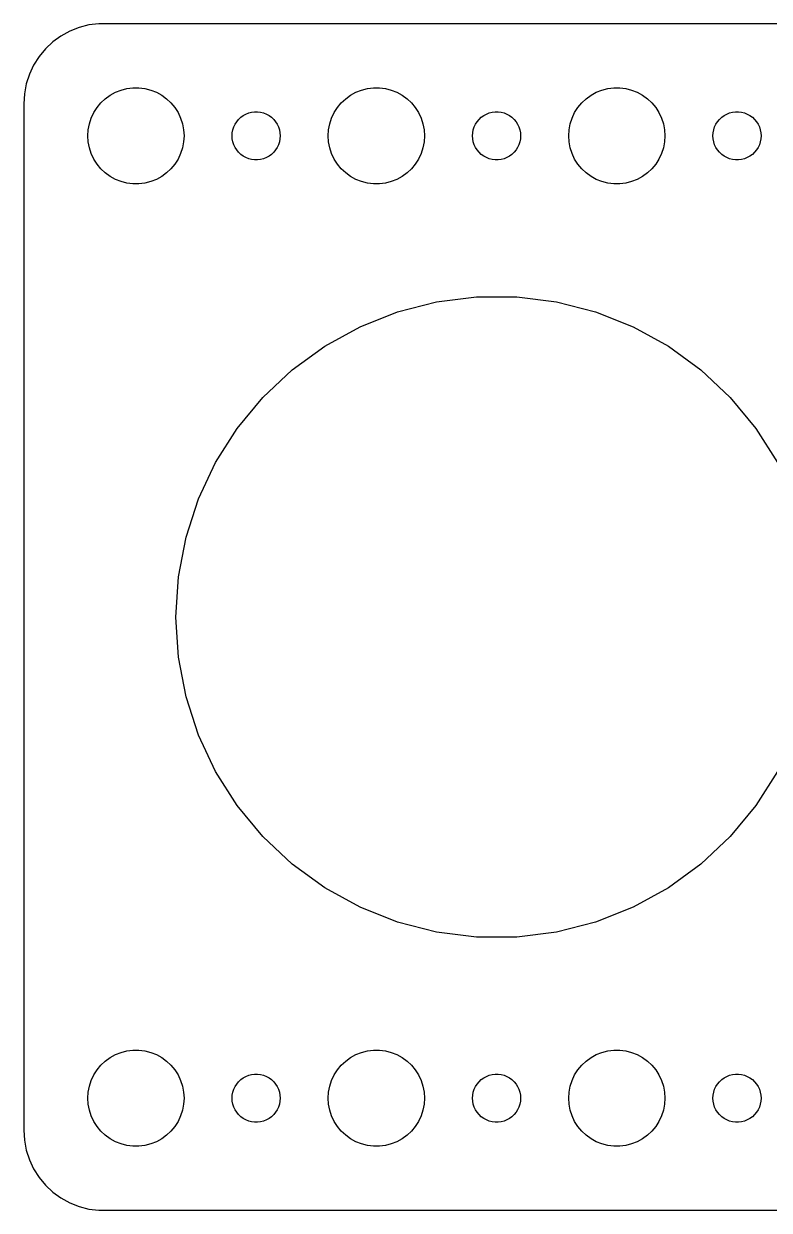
# Model space of a CAD drawing. Header units: metres. Extents: x -97 to 97, y -37 to 37.
# Drawn here: x -97 to -50.5, y -37 to 37 of the extents above; entities that cross this region are included whole.
import ezdxf

# ---------------------------------------------------------------- set-up
doc = ezdxf.new("R2010")
doc.units = ezdxf.units.M

msp = doc.modelspace()

# ---------------------------------------------------------------- linework, layer by layer
for p, q in [((-92.3139, 36.9901), (-92.9369, 36.9114)), ((92.3139, 36.9901), (-92.3139, 36.9901)), ((-94.1289, 36.5241), (-94.6791, 36.2216)), ((-93.5451, 36.7553), (-94.1289, 36.5241)), ((-92.9369, 36.9114), (-93.5451, 36.7553)), ((-95.1871, 35.8526), (-95.6448, 35.4227)), ((-94.6791, 36.2216), (-95.1871, 35.8526)), ((-96.0451, 34.9389), (-96.3815, 34.4088)), ((-95.6448, 35.4227), (-96.0451, 34.9389)), ((-96.3815, 34.4088), (-96.6489, 33.8406)), ((-96.6489, 33.8406), (-96.8429, 33.2434)), ((-96.9606, 32.6267), (-97, 32)), ((-96.8429, 33.2434), (-96.9606, 32.6267)), ((-91.6075, 32.533), (-91.2773, 32.7145)), ((-91.2773, 32.7145), (-90.927, 32.8532)), ((-90.927, 32.8532), (-90.5621, 32.9469)), ((-90.5621, 32.9469), (-90.1884, 32.9941)), ((-90.1884, 32.9941), (-89.8116, 32.9941)), ((-89.8116, 32.9941), (-89.4379, 32.9469)), ((-89.4379, 32.9469), (-89.073, 32.8532)), ((-89.073, 32.8532), (-88.7227, 32.7145)), ((-88.7227, 32.7145), (-88.3925, 32.533)), ((-76.6075, 32.533), (-76.2773, 32.7145)), ((-76.2773, 32.7145), (-75.927, 32.8532)), ((-75.927, 32.8532), (-75.5621, 32.9469)), ((-75.5621, 32.9469), (-75.1884, 32.9941)), ((-75.1884, 32.9941), (-74.8116, 32.9941)), ((-74.8116, 32.9941), (-74.4379, 32.9469)), ((-74.4379, 32.9469), (-74.073, 32.8532)), ((-74.073, 32.8532), (-73.7227, 32.7145)), ((-73.7227, 32.7145), (-73.3925, 32.533)), ((-61.6075, 32.533), (-61.2773, 32.7145)), ((-61.2773, 32.7145), (-60.927, 32.8532)), ((-60.927, 32.8532), (-60.5621, 32.9469)), ((-60.5621, 32.9469), (-60.1884, 32.9941)), ((-60.1884, 32.9941), (-59.8116, 32.9941)), ((-59.8116, 32.9941), (-59.4379, 32.9469)), ((-59.4379, 32.9469), (-59.0729, 32.8532)), ((-59.0729, 32.8532), (-58.7227, 32.7145)), ((-58.7227, 32.7145), (-58.3925, 32.533)), ((-97, 32), (-97, -32)), ((-92.427, 31.7634), (-92.1869, 32.0536)), ((-92.1869, 32.0536), (-91.9123, 32.3115)), ((-91.9123, 32.3115), (-91.6075, 32.533)), ((-88.3925, 32.533), (-88.0877, 32.3115)), ((-88.0877, 32.3115), (-87.8131, 32.0536)), ((-87.8131, 32.0536), (-87.573, 31.7634)), ((-77.427, 31.7634), (-77.1869, 32.0536)), ((-77.1869, 32.0536), (-76.9123, 32.3115)), ((-76.9123, 32.3115), (-76.6075, 32.533)), ((-73.3925, 32.533), (-73.0877, 32.3115)), ((-73.0877, 32.3115), (-72.8131, 32.0536)), ((-72.8131, 32.0536), (-72.573, 31.7634)), ((-62.427, 31.7634), (-62.1869, 32.0536)), ((-62.1869, 32.0536), (-61.9123, 32.3115)), ((-61.9123, 32.3115), (-61.6075, 32.533)), ((-58.3925, 32.533), (-58.0877, 32.3115)), ((-58.0877, 32.3115), (-57.8131, 32.0536)), ((-57.8131, 32.0536), (-57.5729, 31.7634)), ((-92.9057, 30.7461), (-92.7893, 31.1044)), ((-92.7893, 31.1044), (-92.6289, 31.4453)), ((-92.6289, 31.4453), (-92.427, 31.7634)), ((-87.573, 31.7634), (-87.3711, 31.4453)), ((-87.3711, 31.4453), (-87.2107, 31.1044)), ((-87.2107, 31.1044), (-87.0943, 30.7461)), ((-83.5934, 31.0268), (-83.4561, 31.1558)), ((-83.4561, 31.1558), (-83.3037, 31.2665)), ((-83.3037, 31.2665), (-83.1387, 31.3572)), ((-83.1387, 31.3572), (-82.9635, 31.4266)), ((-82.9635, 31.4266), (-82.7811, 31.4734)), ((-82.7811, 31.4734), (-82.5942, 31.497)), ((-82.5942, 31.497), (-82.4058, 31.497)), ((-82.4058, 31.497), (-82.2189, 31.4734)), ((-82.2189, 31.4734), (-82.0365, 31.4266)), ((-82.0365, 31.4266), (-81.8613, 31.3572)), ((-81.8613, 31.3572), (-81.6963, 31.2665)), ((-81.6963, 31.2665), (-81.5439, 31.1558)), ((-81.5439, 31.1558), (-81.4065, 31.0268)), ((-77.9057, 30.7461), (-77.7893, 31.1044)), ((-77.7893, 31.1044), (-77.6289, 31.4453)), ((-77.6289, 31.4453), (-77.427, 31.7634)), ((-72.573, 31.7634), (-72.3711, 31.4453)), ((-72.3711, 31.4453), (-72.2107, 31.1044)), ((-72.2107, 31.1044), (-72.0943, 30.7461)), ((-68.5934, 31.0268), (-68.4561, 31.1558)), ((-68.4561, 31.1558), (-68.3037, 31.2665)), ((-68.3037, 31.2665), (-68.1387, 31.3572)), ((-68.1387, 31.3572), (-67.9635, 31.4266)), ((-67.9635, 31.4266), (-67.7811, 31.4734)), ((-67.7811, 31.4734), (-67.5942, 31.497)), ((-67.5942, 31.497), (-67.4058, 31.497)), ((-67.4058, 31.497), (-67.2189, 31.4734)), ((-67.2189, 31.4734), (-67.0365, 31.4266)), ((-67.0365, 31.4266), (-66.8613, 31.3572)), ((-66.8613, 31.3572), (-66.6963, 31.2665)), ((-66.6963, 31.2665), (-66.5439, 31.1558)), ((-66.5439, 31.1558), (-66.4065, 31.0268)), ((-62.9057, 30.7461), (-62.7893, 31.1044)), ((-62.7893, 31.1044), (-62.6289, 31.4453)), ((-62.6289, 31.4453), (-62.427, 31.7634)), ((-57.5729, 31.7634), (-57.3711, 31.4453)), ((-57.3711, 31.4453), (-57.2107, 31.1044)), ((-57.2107, 31.1044), (-57.0942, 30.7461)), ((-53.5934, 31.0268), (-53.4561, 31.1558)), ((-53.4561, 31.1558), (-53.3037, 31.2665)), ((-53.3037, 31.2665), (-53.1387, 31.3572)), ((-53.1387, 31.3572), (-52.9635, 31.4266)), ((-52.9635, 31.4266), (-52.7811, 31.4734)), ((-52.7811, 31.4734), (-52.5942, 31.497)), ((-52.5942, 31.497), (-52.4058, 31.497)), ((-52.4058, 31.497), (-52.2189, 31.4734)), ((-52.2189, 31.4734), (-52.0365, 31.4266)), ((-52.0365, 31.4266), (-51.8613, 31.3572)), ((-51.8613, 31.3572), (-51.6963, 31.2665)), ((-51.6963, 31.2665), (-51.5439, 31.1558)), ((-51.5439, 31.1558), (-51.4065, 31.0268)), ((-93, 30), (-92.9763, 30.376)), ((-92.9763, 30.376), (-92.9057, 30.7461)), ((-87.0943, 30.7461), (-87.0237, 30.376)), ((-87.0237, 30.376), (-87, 30)), ((-83.9882, 30.188), (-83.9529, 30.373)), ((-83.9529, 30.373), (-83.8947, 30.5522)), ((-83.8947, 30.5522), (-83.8145, 30.7226)), ((-83.8145, 30.7226), (-83.7135, 30.8817)), ((-83.7135, 30.8817), (-83.5934, 31.0268)), ((-81.4065, 31.0268), (-81.2865, 30.8817)), ((-81.2865, 30.8817), (-81.1855, 30.7226)), ((-81.1855, 30.7226), (-81.1053, 30.5522)), ((-81.1053, 30.5522), (-81.0471, 30.373)), ((-81.0471, 30.373), (-81.0118, 30.188)), ((-78, 30), (-77.9763, 30.376)), ((-77.9763, 30.376), (-77.9057, 30.7461)), ((-72.0943, 30.7461), (-72.0237, 30.376)), ((-72.0237, 30.376), (-72, 30)), ((-68.9882, 30.188), (-68.9529, 30.373)), ((-68.9529, 30.373), (-68.8947, 30.5522)), ((-68.8947, 30.5522), (-68.8145, 30.7226)), ((-68.8145, 30.7226), (-68.7135, 30.8817)), ((-68.7135, 30.8817), (-68.5934, 31.0268)), ((-66.4065, 31.0268), (-66.2865, 30.8817)), ((-66.2865, 30.8817), (-66.1855, 30.7226)), ((-66.1855, 30.7226), (-66.1053, 30.5522)), ((-66.1053, 30.5522), (-66.0471, 30.373)), ((-66.0471, 30.373), (-66.0118, 30.188)), ((-63, 30), (-62.9763, 30.376)), ((-62.9763, 30.376), (-62.9057, 30.7461)), ((-57.0942, 30.7461), (-57.0237, 30.376)), ((-57.0237, 30.376), (-57, 30)), ((-53.9882, 30.188), (-53.9529, 30.373)), ((-53.9529, 30.373), (-53.8947, 30.5522)), ((-53.8947, 30.5522), (-53.8145, 30.7226)), ((-53.8145, 30.7226), (-53.7135, 30.8817)), ((-53.7135, 30.8817), (-53.5934, 31.0268)), ((-51.4065, 31.0268), (-51.2865, 30.8817)), ((-51.2865, 30.8817), (-51.1855, 30.7226)), ((-51.1855, 30.7226), (-51.1053, 30.5522)), ((-51.1053, 30.5522), (-51.0471, 30.373)), ((-51.0471, 30.373), (-51.0118, 30.188)), ((-92.9763, 29.624), (-93, 30)), ((-92.9057, 29.2539), (-92.9763, 29.624)), ((-87.0237, 29.624), (-87.0943, 29.2539)), ((-87, 30), (-87.0237, 29.624)), ((-84, 30), (-83.9882, 30.188)), ((-83.9882, 29.812), (-84, 30)), ((-83.9529, 29.627), (-83.9882, 29.812)), ((-83.8947, 29.4478), (-83.9529, 29.627)), ((-81.0471, 29.627), (-81.1053, 29.4478)), ((-81.0118, 29.812), (-81.0471, 29.627)), ((-81.0118, 30.188), (-81, 30)), ((-81, 30), (-81.0118, 29.812)), ((-77.9763, 29.624), (-78, 30)), ((-77.9057, 29.2539), (-77.9763, 29.624)), ((-72.0237, 29.624), (-72.0943, 29.2539)), ((-72, 30), (-72.0237, 29.624)), ((-69, 30), (-68.9882, 30.188)), ((-68.9882, 29.812), (-69, 30)), ((-68.9529, 29.627), (-68.9882, 29.812)), ((-68.8947, 29.4478), (-68.9529, 29.627)), ((-66.0471, 29.627), (-66.1053, 29.4478)), ((-66.0118, 29.812), (-66.0471, 29.627)), ((-66.0118, 30.188), (-66, 30)), ((-66, 30), (-66.0118, 29.812)), ((-62.9763, 29.624), (-63, 30)), ((-62.9057, 29.2539), (-62.9763, 29.624)), ((-57.0237, 29.624), (-57.0942, 29.2539)), ((-57, 30), (-57.0237, 29.624)), ((-54, 30), (-53.9882, 30.188)), ((-53.9882, 29.812), (-54, 30)), ((-53.9529, 29.627), (-53.9882, 29.812)), ((-53.8947, 29.4478), (-53.9529, 29.627)), ((-51.0471, 29.627), (-51.1053, 29.4478)), ((-51.0118, 29.812), (-51.0471, 29.627)), ((-51.0118, 30.188), (-51, 30)), ((-51, 30), (-51.0118, 29.812)), ((-92.7893, 28.8956), (-92.9057, 29.2539)), ((-92.6289, 28.5547), (-92.7893, 28.8956)), ((-87.2107, 28.8956), (-87.3711, 28.5547)), ((-87.0943, 29.2539), (-87.2107, 28.8956)), ((-83.8145, 29.2774), (-83.8947, 29.4478)), ((-83.7135, 29.1183), (-83.8145, 29.2774)), ((-83.5934, 28.9732), (-83.7135, 29.1183)), ((-83.4561, 28.8442), (-83.5934, 28.9732)), ((-81.4065, 28.9732), (-81.5439, 28.8442)), ((-81.2865, 29.1183), (-81.4065, 28.9732)), ((-81.1855, 29.2774), (-81.2865, 29.1183)), ((-81.1053, 29.4478), (-81.1855, 29.2774)), ((-77.7893, 28.8956), (-77.9057, 29.2539)), ((-77.6289, 28.5547), (-77.7893, 28.8956)), ((-72.2107, 28.8956), (-72.3711, 28.5547)), ((-72.0943, 29.2539), (-72.2107, 28.8956)), ((-68.8145, 29.2774), (-68.8947, 29.4478)), ((-68.7135, 29.1183), (-68.8145, 29.2774)), ((-68.5934, 28.9732), (-68.7135, 29.1183)), ((-68.4561, 28.8442), (-68.5934, 28.9732)), ((-66.4065, 28.9732), (-66.5439, 28.8442)), ((-66.2865, 29.1183), (-66.4065, 28.9732)), ((-66.1855, 29.2774), (-66.2865, 29.1183)), ((-66.1053, 29.4478), (-66.1855, 29.2774)), ((-62.7893, 28.8956), (-62.9057, 29.2539)), ((-62.6289, 28.5547), (-62.7893, 28.8956)), ((-57.2107, 28.8956), (-57.3711, 28.5547)), ((-57.0942, 29.2539), (-57.2107, 28.8956)), ((-53.8145, 29.2774), (-53.8947, 29.4478)), ((-53.7135, 29.1183), (-53.8145, 29.2774)), ((-53.5934, 28.9732), (-53.7135, 29.1183)), ((-53.4561, 28.8442), (-53.5934, 28.9732)), ((-51.4065, 28.9732), (-51.5439, 28.8442)), ((-51.2865, 29.1183), (-51.4065, 28.9732)), ((-51.1855, 29.2774), (-51.2865, 29.1183)), ((-51.1053, 29.4478), (-51.1855, 29.2774)), ((-92.427, 28.2366), (-92.6289, 28.5547)), ((-92.1869, 27.9464), (-92.427, 28.2366)), ((-87.573, 28.2366), (-87.8131, 27.9464)), ((-87.3711, 28.5547), (-87.573, 28.2366)), ((-83.3037, 28.7335), (-83.4561, 28.8442)), ((-83.1387, 28.6427), (-83.3037, 28.7335)), ((-82.9635, 28.5734), (-83.1387, 28.6427)), ((-82.7811, 28.5266), (-82.9635, 28.5734)), ((-82.5942, 28.503), (-82.7811, 28.5266)), ((-82.4058, 28.503), (-82.5942, 28.503)), ((-82.2189, 28.5266), (-82.4058, 28.503)), ((-82.0365, 28.5734), (-82.2189, 28.5266)), ((-81.8613, 28.6427), (-82.0365, 28.5734)), ((-81.6963, 28.7335), (-81.8613, 28.6427)), ((-81.5439, 28.8442), (-81.6963, 28.7335)), ((-77.427, 28.2366), (-77.6289, 28.5547)), ((-77.1869, 27.9464), (-77.427, 28.2366)), ((-72.573, 28.2366), (-72.8131, 27.9464)), ((-72.3711, 28.5547), (-72.573, 28.2366)), ((-68.3037, 28.7335), (-68.4561, 28.8442)), ((-68.1387, 28.6427), (-68.3037, 28.7335)), ((-67.9635, 28.5734), (-68.1387, 28.6427)), ((-67.7811, 28.5266), (-67.9635, 28.5734)), ((-67.5942, 28.503), (-67.7811, 28.5266)), ((-67.4058, 28.503), (-67.5942, 28.503)), ((-67.2189, 28.5266), (-67.4058, 28.503)), ((-67.0365, 28.5734), (-67.2189, 28.5266)), ((-66.8613, 28.6427), (-67.0365, 28.5734)), ((-66.6963, 28.7335), (-66.8613, 28.6427)), ((-66.5439, 28.8442), (-66.6963, 28.7335)), ((-62.427, 28.2366), (-62.6289, 28.5547)), ((-62.1869, 27.9464), (-62.427, 28.2366)), ((-57.5729, 28.2366), (-57.8131, 27.9464)), ((-57.3711, 28.5547), (-57.5729, 28.2366)), ((-53.3037, 28.7335), (-53.4561, 28.8442)), ((-53.1387, 28.6427), (-53.3037, 28.7335)), ((-52.9635, 28.5734), (-53.1387, 28.6427)), ((-52.7811, 28.5266), (-52.9635, 28.5734)), ((-52.5942, 28.503), (-52.7811, 28.5266)), ((-52.4058, 28.503), (-52.5942, 28.503)), ((-52.2189, 28.5266), (-52.4058, 28.503)), ((-52.0365, 28.5734), (-52.2189, 28.5266)), ((-51.8613, 28.6427), (-52.0365, 28.5734)), ((-51.6963, 28.7335), (-51.8613, 28.6427)), ((-51.5439, 28.8442), (-51.6963, 28.7335)), ((-91.9123, 27.6884), (-92.1869, 27.9464)), ((-91.6075, 27.467), (-91.9123, 27.6884)), ((-91.2773, 27.2855), (-91.6075, 27.467)), ((-88.3925, 27.467), (-88.7227, 27.2855)), ((-88.0877, 27.6884), (-88.3925, 27.467)), ((-87.8131, 27.9464), (-88.0877, 27.6884)), ((-76.9123, 27.6884), (-77.1869, 27.9464)), ((-76.6075, 27.467), (-76.9123, 27.6884)), ((-76.2773, 27.2855), (-76.6075, 27.467)), ((-73.3925, 27.467), (-73.7227, 27.2855)), ((-73.0877, 27.6884), (-73.3925, 27.467)), ((-72.8131, 27.9464), (-73.0877, 27.6884)), ((-61.9123, 27.6884), (-62.1869, 27.9464)), ((-61.6075, 27.467), (-61.9123, 27.6884)), ((-61.2773, 27.2855), (-61.6075, 27.467)), ((-58.3925, 27.467), (-58.7227, 27.2855)), ((-58.0877, 27.6884), (-58.3925, 27.467)), ((-57.8131, 27.9464), (-58.0877, 27.6884)), ((-90.927, 27.1468), (-91.2773, 27.2855)), ((-90.5621, 27.0531), (-90.927, 27.1468)), ((-90.1884, 27.0059), (-90.5621, 27.0531)), ((-89.8116, 27.0059), (-90.1884, 27.0059)), ((-89.4379, 27.0531), (-89.8116, 27.0059)), ((-89.073, 27.1468), (-89.4379, 27.0531)), ((-88.7227, 27.2855), (-89.073, 27.1468)), ((-75.927, 27.1468), (-76.2773, 27.2855)), ((-75.5621, 27.0531), (-75.927, 27.1468)), ((-75.1884, 27.0059), (-75.5621, 27.0531)), ((-74.8116, 27.0059), (-75.1884, 27.0059)), ((-74.4379, 27.0531), (-74.8116, 27.0059)), ((-74.073, 27.1468), (-74.4379, 27.0531)), ((-73.7227, 27.2855), (-74.073, 27.1468)), ((-60.927, 27.1468), (-61.2773, 27.2855)), ((-60.5621, 27.0531), (-60.927, 27.1468)), ((-60.1884, 27.0059), (-60.5621, 27.0531)), ((-59.8116, 27.0059), (-60.1884, 27.0059)), ((-59.4379, 27.0531), (-59.8116, 27.0059)), ((-59.0729, 27.1468), (-59.4379, 27.0531)), ((-58.7227, 27.2855), (-59.0729, 27.1468)), ((-73.6803, 19.0211), (-71.2476, 19.6457)), ((-71.2476, 19.6457), (-68.7558, 19.9605)), ((-68.7558, 19.9605), (-66.2442, 19.9605)), ((-66.2442, 19.9605), (-63.7524, 19.6457)), ((-63.7524, 19.6457), (-61.3197, 19.0211)), ((-76.0156, 18.0965), (-73.6803, 19.0211)), ((-61.3197, 19.0211), (-58.9844, 18.0965)), ((-78.2165, 16.8866), (-76.0156, 18.0965)), ((-58.9844, 18.0965), (-56.7835, 16.8866)), ((-80.2485, 15.4103), (-78.2165, 16.8866)), ((-56.7835, 16.8866), (-54.7515, 15.4103)), ((-82.0794, 13.6909), (-80.2485, 15.4103)), ((-54.7515, 15.4103), (-52.9206, 13.6909)), ((-83.6803, 11.7557), (-82.0794, 13.6909)), ((-52.9206, 13.6909), (-51.3197, 11.7557)), ((-85.0261, 9.63507), (-83.6803, 11.7557)), ((-51.3197, 11.7557), (-49.9739, 9.63507)), ((-86.0955, 7.36249), (-85.0261, 9.63507)), ((-86.8717, 4.97379), (-86.0955, 7.36249)), ((-87.3423, 2.50665), (-86.8717, 4.97379)), ((-87.5, 0), (-87.3423, 2.50665)), ((-87.3423, -2.50665), (-87.5, 0)), ((-86.8717, -4.97379), (-87.3423, -2.50665)), ((-86.0955, -7.36249), (-86.8717, -4.97379)), ((-85.0261, -9.63507), (-86.0955, -7.36249)), ((-83.6803, -11.7557), (-85.0261, -9.63507)), ((-49.9739, -9.63507), (-51.3197, -11.7557)), ((-82.0794, -13.6909), (-83.6803, -11.7557)), ((-51.3197, -11.7557), (-52.9206, -13.6909)), ((-80.2485, -15.4103), (-82.0794, -13.6909)), ((-52.9206, -13.6909), (-54.7515, -15.4103)), ((-78.2165, -16.8866), (-80.2485, -15.4103)), ((-54.7515, -15.4103), (-56.7835, -16.8866)), ((-76.0156, -18.0965), (-78.2165, -16.8866)), ((-56.7835, -16.8866), (-58.9844, -18.0965)), ((-73.6803, -19.0211), (-76.0156, -18.0965)), ((-58.9844, -18.0965), (-61.3197, -19.0211)), ((-71.2476, -19.6457), (-73.6803, -19.0211)), ((-61.3197, -19.0211), (-63.7524, -19.6457)), ((-68.7558, -19.9605), (-71.2476, -19.6457)), ((-66.2442, -19.9605), (-68.7558, -19.9605)), ((-63.7524, -19.6457), (-66.2442, -19.9605)), ((-91.6075, -27.467), (-91.2773, -27.2855)), ((-91.2773, -27.2855), (-90.927, -27.1468)), ((-90.927, -27.1468), (-90.5621, -27.0531)), ((-90.5621, -27.0531), (-90.1884, -27.0059)), ((-90.1884, -27.0059), (-89.8116, -27.0059)), ((-89.8116, -27.0059), (-89.4379, -27.0531)), ((-89.4379, -27.0531), (-89.073, -27.1468)), ((-89.073, -27.1468), (-88.7227, -27.2855)), ((-88.7227, -27.2855), (-88.3925, -27.467)), ((-76.6075, -27.467), (-76.2773, -27.2855)), ((-76.2773, -27.2855), (-75.927, -27.1468)), ((-75.927, -27.1468), (-75.5621, -27.0531)), ((-75.5621, -27.0531), (-75.1884, -27.0059)), ((-75.1884, -27.0059), (-74.8116, -27.0059)), ((-74.8116, -27.0059), (-74.4379, -27.0531)), ((-74.4379, -27.0531), (-74.073, -27.1468)), ((-74.073, -27.1468), (-73.7227, -27.2855)), ((-73.7227, -27.2855), (-73.3925, -27.467)), ((-61.6075, -27.467), (-61.2773, -27.2855)), ((-61.2773, -27.2855), (-60.927, -27.1468)), ((-60.927, -27.1468), (-60.5621, -27.0531)), ((-60.5621, -27.0531), (-60.1884, -27.0059)), ((-60.1884, -27.0059), (-59.8116, -27.0059)), ((-59.8116, -27.0059), (-59.4379, -27.0531)), ((-59.4379, -27.0531), (-59.0729, -27.1468)), ((-59.0729, -27.1468), (-58.7227, -27.2855)), ((-58.7227, -27.2855), (-58.3925, -27.467)), ((-92.427, -28.2366), (-92.1869, -27.9464)), ((-92.1869, -27.9464), (-91.9123, -27.6884)), ((-91.9123, -27.6884), (-91.6075, -27.467)), ((-88.3925, -27.467), (-88.0877, -27.6884)), ((-88.0877, -27.6884), (-87.8131, -27.9464)), ((-87.8131, -27.9464), (-87.573, -28.2366)), ((-77.427, -28.2366), (-77.1869, -27.9464)), ((-77.1869, -27.9464), (-76.9123, -27.6884)), ((-76.9123, -27.6884), (-76.6075, -27.467)), ((-73.3925, -27.467), (-73.0877, -27.6884)), ((-73.0877, -27.6884), (-72.8131, -27.9464)), ((-72.8131, -27.9464), (-72.573, -28.2366)), ((-62.427, -28.2366), (-62.1869, -27.9464)), ((-62.1869, -27.9464), (-61.9123, -27.6884)), ((-61.9123, -27.6884), (-61.6075, -27.467)), ((-58.3925, -27.467), (-58.0877, -27.6884)), ((-58.0877, -27.6884), (-57.8131, -27.9464)), ((-57.8131, -27.9464), (-57.5729, -28.2366)), ((-92.7893, -28.8956), (-92.6289, -28.5547)), ((-92.6289, -28.5547), (-92.427, -28.2366)), ((-87.573, -28.2366), (-87.3711, -28.5547)), ((-87.3711, -28.5547), (-87.2107, -28.8956)), ((-83.5934, -28.9732), (-83.4561, -28.8442)), ((-83.4561, -28.8442), (-83.3037, -28.7335)), ((-83.3037, -28.7335), (-83.1387, -28.6427)), ((-83.1387, -28.6427), (-82.9635, -28.5734)), ((-82.9635, -28.5734), (-82.7811, -28.5266)), ((-82.7811, -28.5266), (-82.5942, -28.503)), ((-82.5942, -28.503), (-82.4058, -28.503)), ((-82.4058, -28.503), (-82.2189, -28.5266)), ((-82.2189, -28.5266), (-82.0365, -28.5734)), ((-82.0365, -28.5734), (-81.8613, -28.6427)), ((-81.8613, -28.6427), (-81.6963, -28.7335)), ((-81.6963, -28.7335), (-81.5439, -28.8442)), ((-81.5439, -28.8442), (-81.4065, -28.9732)), ((-77.7893, -28.8956), (-77.6289, -28.5547)), ((-77.6289, -28.5547), (-77.427, -28.2366)), ((-72.573, -28.2366), (-72.3711, -28.5547)), ((-72.3711, -28.5547), (-72.2107, -28.8956)), ((-68.5934, -28.9732), (-68.4561, -28.8442)), ((-68.4561, -28.8442), (-68.3037, -28.7335)), ((-68.3037, -28.7335), (-68.1387, -28.6427)), ((-68.1387, -28.6427), (-67.9635, -28.5734)), ((-67.9635, -28.5734), (-67.7811, -28.5266)), ((-67.7811, -28.5266), (-67.5942, -28.503)), ((-67.5942, -28.503), (-67.4058, -28.503)), ((-67.4058, -28.503), (-67.2189, -28.5266)), ((-67.2189, -28.5266), (-67.0365, -28.5734)), ((-67.0365, -28.5734), (-66.8613, -28.6427)), ((-66.8613, -28.6427), (-66.6963, -28.7335)), ((-66.6963, -28.7335), (-66.5439, -28.8442)), ((-66.5439, -28.8442), (-66.4065, -28.9732)), ((-62.7893, -28.8956), (-62.6289, -28.5547)), ((-62.6289, -28.5547), (-62.427, -28.2366)), ((-57.5729, -28.2366), (-57.3711, -28.5547)), ((-57.3711, -28.5547), (-57.2107, -28.8956)), ((-53.5934, -28.9732), (-53.4561, -28.8442)), ((-53.4561, -28.8442), (-53.3037, -28.7335)), ((-53.3037, -28.7335), (-53.1387, -28.6427)), ((-53.1387, -28.6427), (-52.9635, -28.5734)), ((-52.9635, -28.5734), (-52.7811, -28.5266)), ((-52.7811, -28.5266), (-52.5942, -28.503)), ((-52.5942, -28.503), (-52.4058, -28.503)), ((-52.4058, -28.503), (-52.2189, -28.5266)), ((-52.2189, -28.5266), (-52.0365, -28.5734)), ((-52.0365, -28.5734), (-51.8613, -28.6427)), ((-51.8613, -28.6427), (-51.6963, -28.7335)), ((-51.6963, -28.7335), (-51.5439, -28.8442)), ((-51.5439, -28.8442), (-51.4065, -28.9732)), ((-92.9763, -29.624), (-92.9057, -29.2539)), ((-92.9057, -29.2539), (-92.7893, -28.8956)), ((-87.2107, -28.8956), (-87.0943, -29.2539)), ((-87.0943, -29.2539), (-87.0237, -29.624)), ((-83.9529, -29.627), (-83.8947, -29.4478)), ((-83.8947, -29.4478), (-83.8145, -29.2774)), ((-83.8145, -29.2774), (-83.7135, -29.1183)), ((-83.7135, -29.1183), (-83.5934, -28.9732)), ((-81.4065, -28.9732), (-81.2865, -29.1183)), ((-81.2865, -29.1183), (-81.1855, -29.2774)), ((-81.1855, -29.2774), (-81.1053, -29.4478)), ((-81.1053, -29.4478), (-81.0471, -29.627)), ((-77.9763, -29.624), (-77.9057, -29.2539)), ((-77.9057, -29.2539), (-77.7893, -28.8956)), ((-72.2107, -28.8956), (-72.0943, -29.2539)), ((-72.0943, -29.2539), (-72.0237, -29.624)), ((-68.9529, -29.627), (-68.8947, -29.4478)), ((-68.8947, -29.4478), (-68.8145, -29.2774)), ((-68.8145, -29.2774), (-68.7135, -29.1183)), ((-68.7135, -29.1183), (-68.5934, -28.9732)), ((-66.4065, -28.9732), (-66.2865, -29.1183)), ((-66.2865, -29.1183), (-66.1855, -29.2774)), ((-66.1855, -29.2774), (-66.1053, -29.4478)), ((-66.1053, -29.4478), (-66.0471, -29.627)), ((-62.9763, -29.624), (-62.9057, -29.2539)), ((-62.9057, -29.2539), (-62.7893, -28.8956)), ((-57.2107, -28.8956), (-57.0942, -29.2539)), ((-57.0942, -29.2539), (-57.0237, -29.624)), ((-53.9529, -29.627), (-53.8947, -29.4478)), ((-53.8947, -29.4478), (-53.8145, -29.2774)), ((-53.8145, -29.2774), (-53.7135, -29.1183)), ((-53.7135, -29.1183), (-53.5934, -28.9732)), ((-51.4065, -28.9732), (-51.2865, -29.1183)), ((-51.2865, -29.1183), (-51.1855, -29.2774)), ((-51.1855, -29.2774), (-51.1053, -29.4478)), ((-51.1053, -29.4478), (-51.0471, -29.627)), ((-93, -30), (-92.9763, -29.624)), ((-92.9763, -30.376), (-93, -30)), ((-87.0237, -29.624), (-87, -30)), ((-87, -30), (-87.0237, -30.376)), ((-84, -30), (-83.9882, -29.812)), ((-83.9882, -30.188), (-84, -30)), ((-83.9882, -29.812), (-83.9529, -29.627)), ((-83.9529, -30.373), (-83.9882, -30.188)), ((-81.0471, -29.627), (-81.0118, -29.812)), ((-81.0118, -30.188), (-81.0471, -30.373)), ((-81.0118, -29.812), (-81, -30)), ((-81, -30), (-81.0118, -30.188)), ((-78, -30), (-77.9763, -29.624)), ((-77.9763, -30.376), (-78, -30)), ((-72.0237, -29.624), (-72, -30)), ((-72, -30), (-72.0237, -30.376)), ((-69, -30), (-68.9882, -29.812)), ((-68.9882, -30.188), (-69, -30)), ((-68.9882, -29.812), (-68.9529, -29.627)), ((-68.9529, -30.373), (-68.9882, -30.188)), ((-66.0471, -29.627), (-66.0118, -29.812)), ((-66.0118, -30.188), (-66.0471, -30.373)), ((-66.0118, -29.812), (-66, -30)), ((-66, -30), (-66.0118, -30.188)), ((-63, -30), (-62.9763, -29.624)), ((-62.9763, -30.376), (-63, -30)), ((-57.0237, -29.624), (-57, -30)), ((-57, -30), (-57.0237, -30.376)), ((-54, -30), (-53.9882, -29.812)), ((-53.9882, -30.188), (-54, -30)), ((-53.9882, -29.812), (-53.9529, -29.627)), ((-53.9529, -30.373), (-53.9882, -30.188)), ((-51.0471, -29.627), (-51.0118, -29.812)), ((-51.0118, -30.188), (-51.0471, -30.373)), ((-51.0118, -29.812), (-51, -30)), ((-51, -30), (-51.0118, -30.188)), ((-92.9057, -30.7461), (-92.9763, -30.376)), ((-92.7893, -31.1044), (-92.9057, -30.7461)), ((-87.0943, -30.7461), (-87.2107, -31.1044)), ((-87.0237, -30.376), (-87.0943, -30.7461)), ((-83.8947, -30.5522), (-83.9529, -30.373)), ((-83.8145, -30.7226), (-83.8947, -30.5522)), ((-83.7135, -30.8817), (-83.8145, -30.7226)), ((-83.5934, -31.0268), (-83.7135, -30.8817)), ((-83.4561, -31.1558), (-83.5934, -31.0268)), ((-81.4065, -31.0268), (-81.5439, -31.1558)), ((-81.2865, -30.8817), (-81.4065, -31.0268)), ((-81.1855, -30.7226), (-81.2865, -30.8817)), ((-81.1053, -30.5522), (-81.1855, -30.7226)), ((-81.0471, -30.373), (-81.1053, -30.5522)), ((-77.9057, -30.7461), (-77.9763, -30.376)), ((-77.7893, -31.1044), (-77.9057, -30.7461)), ((-72.0943, -30.7461), (-72.2107, -31.1044)), ((-72.0237, -30.376), (-72.0943, -30.7461)), ((-68.8947, -30.5522), (-68.9529, -30.373)), ((-68.8145, -30.7226), (-68.8947, -30.5522)), ((-68.7135, -30.8817), (-68.8145, -30.7226)), ((-68.5934, -31.0268), (-68.7135, -30.8817)), ((-68.4561, -31.1558), (-68.5934, -31.0268)), ((-66.4065, -31.0268), (-66.5439, -31.1558)), ((-66.2865, -30.8817), (-66.4065, -31.0268)), ((-66.1855, -30.7226), (-66.2865, -30.8817)), ((-66.1053, -30.5522), (-66.1855, -30.7226)), ((-66.0471, -30.373), (-66.1053, -30.5522)), ((-62.9057, -30.7461), (-62.9763, -30.376)), ((-62.7893, -31.1044), (-62.9057, -30.7461)), ((-57.0942, -30.7461), (-57.2107, -31.1044)), ((-57.0237, -30.376), (-57.0942, -30.7461)), ((-53.8947, -30.5522), (-53.9529, -30.373)), ((-53.8145, -30.7226), (-53.8947, -30.5522)), ((-53.7135, -30.8817), (-53.8145, -30.7226)), ((-53.5934, -31.0268), (-53.7135, -30.8817)), ((-53.4561, -31.1558), (-53.5934, -31.0268)), ((-51.4065, -31.0268), (-51.5439, -31.1558)), ((-51.2865, -30.8817), (-51.4065, -31.0268)), ((-51.1855, -30.7226), (-51.2865, -30.8817)), ((-51.1053, -30.5522), (-51.1855, -30.7226)), ((-51.0471, -30.373), (-51.1053, -30.5522)), ((-92.6289, -31.4453), (-92.7893, -31.1044)), ((-92.427, -31.7634), (-92.6289, -31.4453)), ((-92.1869, -32.0536), (-92.427, -31.7634)), ((-87.573, -31.7634), (-87.8131, -32.0536)), ((-87.3711, -31.4453), (-87.573, -31.7634)), ((-87.2107, -31.1044), (-87.3711, -31.4453)), ((-83.3037, -31.2665), (-83.4561, -31.1558)), ((-83.1387, -31.3572), (-83.3037, -31.2665)), ((-82.9635, -31.4266), (-83.1387, -31.3572)), ((-82.7811, -31.4734), (-82.9635, -31.4266)), ((-82.5942, -31.497), (-82.7811, -31.4734)), ((-82.4058, -31.497), (-82.5942, -31.497)), ((-82.2189, -31.4734), (-82.4058, -31.497)), ((-82.0365, -31.4266), (-82.2189, -31.4734)), ((-81.8613, -31.3572), (-82.0365, -31.4266)), ((-81.6963, -31.2665), (-81.8613, -31.3572)), ((-81.5439, -31.1558), (-81.6963, -31.2665)), ((-77.6289, -31.4453), (-77.7893, -31.1044)), ((-77.427, -31.7634), (-77.6289, -31.4453)), ((-77.1869, -32.0536), (-77.427, -31.7634)), ((-72.573, -31.7634), (-72.8131, -32.0536)), ((-72.3711, -31.4453), (-72.573, -31.7634)), ((-72.2107, -31.1044), (-72.3711, -31.4453)), ((-68.3037, -31.2665), (-68.4561, -31.1558)), ((-68.1387, -31.3572), (-68.3037, -31.2665)), ((-67.9635, -31.4266), (-68.1387, -31.3572)), ((-67.7811, -31.4734), (-67.9635, -31.4266)), ((-67.5942, -31.497), (-67.7811, -31.4734)), ((-67.4058, -31.497), (-67.5942, -31.497)), ((-67.2189, -31.4734), (-67.4058, -31.497)), ((-67.0365, -31.4266), (-67.2189, -31.4734)), ((-66.8613, -31.3572), (-67.0365, -31.4266)), ((-66.6963, -31.2665), (-66.8613, -31.3572)), ((-66.5439, -31.1558), (-66.6963, -31.2665)), ((-62.6289, -31.4453), (-62.7893, -31.1044)), ((-62.427, -31.7634), (-62.6289, -31.4453)), ((-62.1869, -32.0536), (-62.427, -31.7634)), ((-57.5729, -31.7634), (-57.8131, -32.0536)), ((-57.3711, -31.4453), (-57.5729, -31.7634)), ((-57.2107, -31.1044), (-57.3711, -31.4453)), ((-53.3037, -31.2665), (-53.4561, -31.1558)), ((-53.1387, -31.3572), (-53.3037, -31.2665)), ((-52.9635, -31.4266), (-53.1387, -31.3572)), ((-52.7811, -31.4734), (-52.9635, -31.4266)), ((-52.5942, -31.497), (-52.7811, -31.4734)), ((-52.4058, -31.497), (-52.5942, -31.497)), ((-52.2189, -31.4734), (-52.4058, -31.497)), ((-52.0365, -31.4266), (-52.2189, -31.4734)), ((-51.8613, -31.3572), (-52.0365, -31.4266)), ((-51.6963, -31.2665), (-51.8613, -31.3572)), ((-51.5439, -31.1558), (-51.6963, -31.2665)), ((-97, -32), (-96.9606, -32.6267)), ((-91.9123, -32.3115), (-92.1869, -32.0536)), ((-91.6075, -32.533), (-91.9123, -32.3115)), ((-91.2773, -32.7145), (-91.6075, -32.533)), ((-88.3925, -32.533), (-88.7227, -32.7145)), ((-88.0877, -32.3115), (-88.3925, -32.533)), ((-87.8131, -32.0536), (-88.0877, -32.3115)), ((-76.9123, -32.3115), (-77.1869, -32.0536)), ((-76.6075, -32.533), (-76.9123, -32.3115)), ((-76.2773, -32.7145), (-76.6075, -32.533)), ((-73.3925, -32.533), (-73.7227, -32.7145)), ((-73.0877, -32.3115), (-73.3925, -32.533)), ((-72.8131, -32.0536), (-73.0877, -32.3115)), ((-61.9123, -32.3115), (-62.1869, -32.0536)), ((-61.6075, -32.533), (-61.9123, -32.3115)), ((-61.2773, -32.7145), (-61.6075, -32.533)), ((-58.3925, -32.533), (-58.7227, -32.7145)), ((-58.0877, -32.3115), (-58.3925, -32.533)), ((-57.8131, -32.0536), (-58.0877, -32.3115)), ((-96.9606, -32.6267), (-96.8429, -33.2434)), ((-96.8429, -33.2434), (-96.6489, -33.8406)), ((-90.927, -32.8532), (-91.2773, -32.7145)), ((-90.5621, -32.9469), (-90.927, -32.8532)), ((-90.1884, -32.9941), (-90.5621, -32.9469)), ((-89.8116, -32.9941), (-90.1884, -32.9941)), ((-89.4379, -32.9469), (-89.8116, -32.9941)), ((-89.073, -32.8532), (-89.4379, -32.9469)), ((-88.7227, -32.7145), (-89.073, -32.8532)), ((-75.927, -32.8532), (-76.2773, -32.7145)), ((-75.5621, -32.9469), (-75.927, -32.8532)), ((-75.1884, -32.9941), (-75.5621, -32.9469)), ((-74.8116, -32.9941), (-75.1884, -32.9941)), ((-74.4379, -32.9469), (-74.8116, -32.9941)), ((-74.073, -32.8532), (-74.4379, -32.9469)), ((-73.7227, -32.7145), (-74.073, -32.8532)), ((-60.927, -32.8532), (-61.2773, -32.7145)), ((-60.5621, -32.9469), (-60.927, -32.8532)), ((-60.1884, -32.9941), (-60.5621, -32.9469)), ((-59.8116, -32.9941), (-60.1884, -32.9941)), ((-59.4379, -32.9469), (-59.8116, -32.9941)), ((-59.0729, -32.8532), (-59.4379, -32.9469)), ((-58.7227, -32.7145), (-59.0729, -32.8532)), ((-96.6489, -33.8406), (-96.3815, -34.4088)), ((-96.3815, -34.4088), (-96.0451, -34.9389)), ((-96.0451, -34.9389), (-95.6448, -35.4227)), ((-95.6448, -35.4227), (-95.1871, -35.8526)), ((-95.1871, -35.8526), (-94.6791, -36.2216)), ((-94.6791, -36.2216), (-94.1289, -36.5241)), ((-94.1289, -36.5241), (-93.5451, -36.7553)), ((-93.5451, -36.7553), (-92.9369, -36.9114)), ((-92.9369, -36.9114), (-92.3139, -36.9901)), ((-92.3139, -36.9901), (92.3139, -36.9901))]:
    msp.add_line(p, q)

doc.saveas('drawing.dxf')
